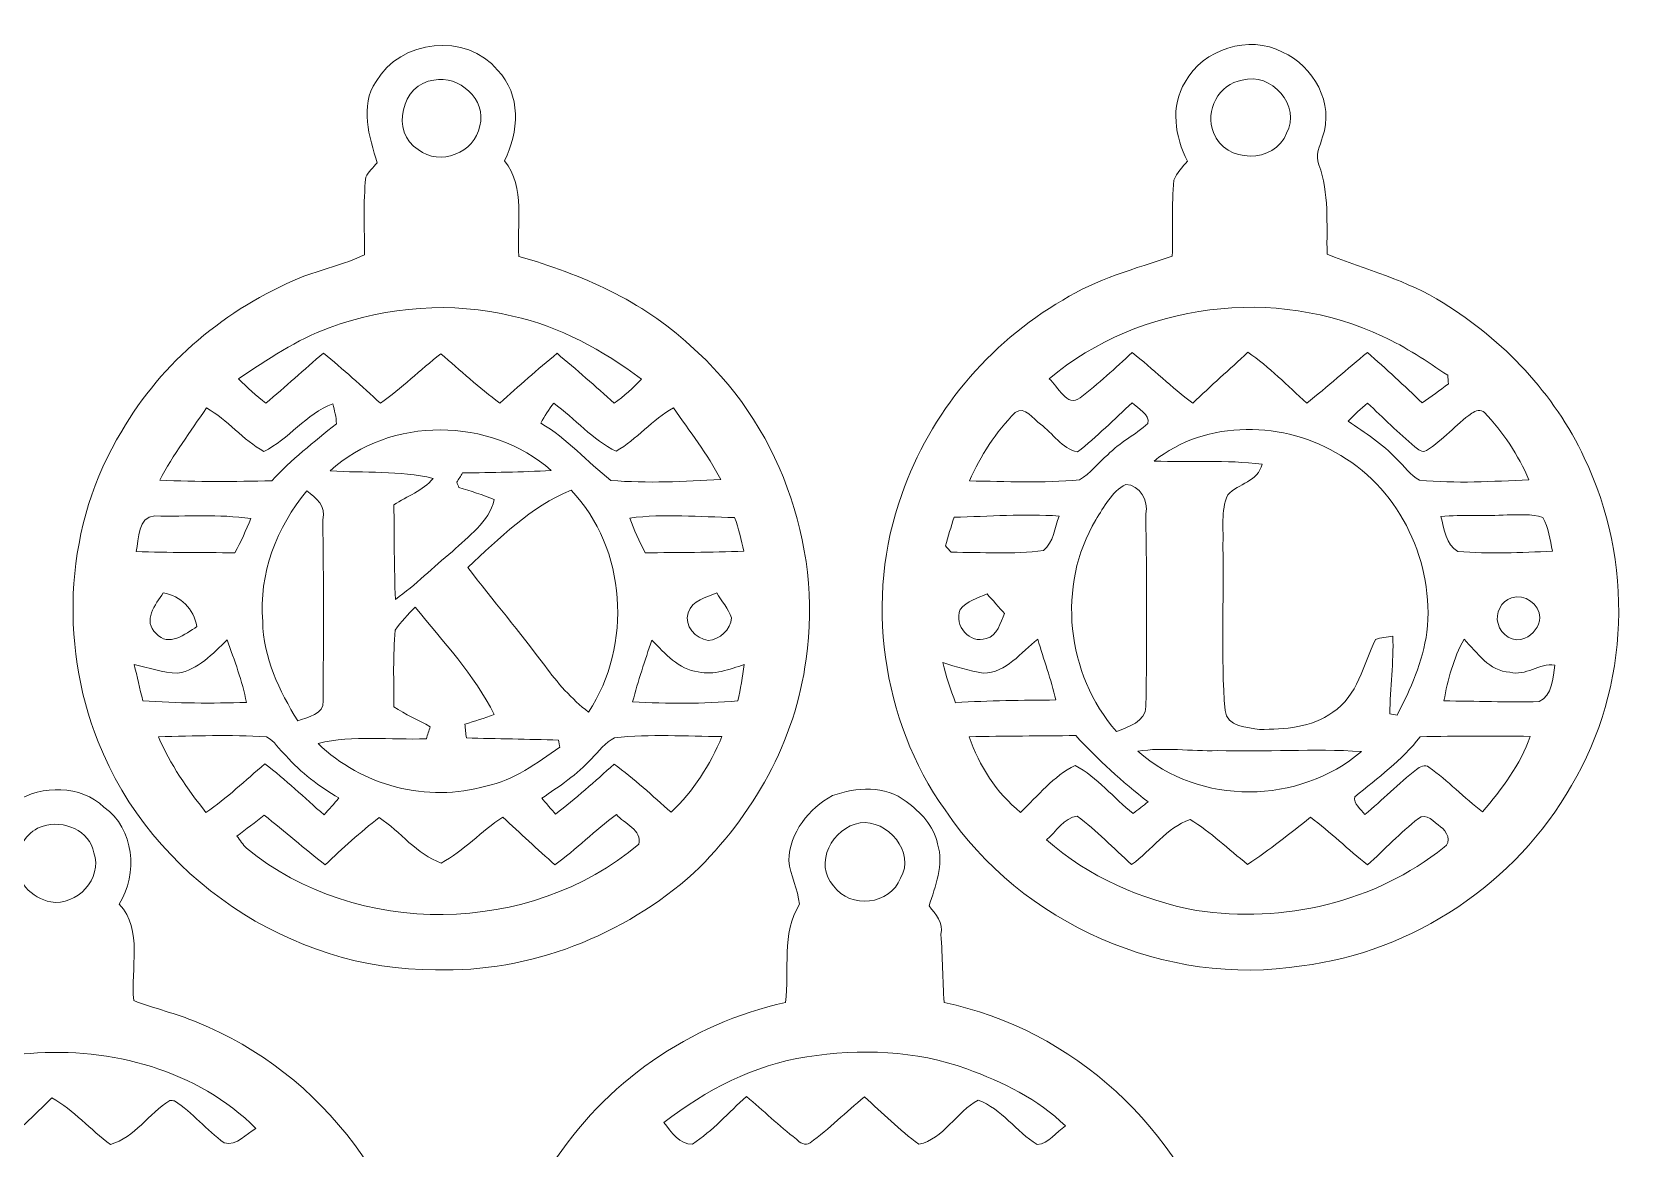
# Model space of a CAD drawing. Header units: centimetres. Extents: x -16.6 to 16.5, y -14.8 to 14.7.
# Drawn here: x -2.58 to 16.5, y 1.41 to 14.72 of the extents above; entities that cross this region are included whole.
import ezdxf

# ---------------------------------------------------------------- set-up
doc = ezdxf.new("R2010")
doc.units = ezdxf.units.CM
doc.header["$MEASUREMENT"] = 0
doc.layers.add('Layer 1', color=7, linetype='Continuous')

msp = doc.modelspace()

# ---------------------------------------------------------------- linework, layer by layer
at = {"layer": 'Layer 1', "color": 250, "lineweight": 9}
for points, knots in [([(1.51726, 14.12998), (1.80019, 14.63233), (2.59641, 14.72123), (2.96471, 14.26615), (2.96471, 14.26615), (3.24799, 13.97899), (3.22012, 13.52461), (3.04691, 13.18771), (3.04691, 13.18771), (3.30302, 12.86633), (3.18837, 12.42712), (3.21977, 12.04788), (3.21977, 12.04788), (3.96166, 11.83516), (4.68697, 11.51872), (5.25953, 10.98708), (5.25953, 10.98708), (6.30375, 10.07374), (6.84174, 8.62312), (6.63995, 7.24799), (6.63995, 7.24799), (6.51754, 6.27362), (6.00319, 5.37756), (5.30433, 4.70058), (5.30433, 4.70058), (4.46931, 3.95057), (3.35277, 3.51313), (2.22635, 3.54558), (2.22635, 3.54558), (0.50303, 3.53253), (-1.16526, 4.65789), (-1.79356, 6.26374), (-1.79356, 6.26374), (-2.26628, 7.45366), (-2.1862, 8.86618), (-1.51239, 9.96438), (-1.51239, 9.96438), (-1.03685, 10.79235), (-0.26673, 11.42452), (0.60851, 11.79247), (0.60851, 11.79247), (0.86321, 11.89125), (1.13309, 11.94875), (1.37968, 12.06799), (1.37968, 12.06799), (1.37968, 12.37561), (1.36416, 12.68465), (1.39414, 12.99086), (1.39414, 12.99086), (1.42589, 13.05718), (1.48199, 13.10692), (1.53067, 13.1609), (1.53067, 13.1609), (1.43683, 13.46817), (1.3183, 13.84105), (1.51726, 14.12998), (1.51726, 14.12998), (1.51726, 14.12998), (1.51726, 14.12998), (1.51726, 14.12998)], [0, 0, 0, 0, 0.0625, 0.0625, 0.0625, 0.0625, 0.125, 0.125, 0.125, 0.125, 0.1875, 0.1875, 0.1875, 0.1875, 0.25, 0.25, 0.25, 0.25, 0.3125, 0.3125, 0.3125, 0.3125, 0.375, 0.375, 0.375, 0.375, 0.4375, 0.4375, 0.4375, 0.4375, 0.5, 0.5, 0.5, 0.5, 0.5625, 0.5625, 0.5625, 0.5625, 0.625, 0.625, 0.625, 0.625, 0.6875, 0.6875, 0.6875, 0.6875, 0.75, 0.75, 0.75, 0.75, 0.8125, 0.8125, 0.8125, 0.8125, 0.875, 0.875, 0.875, 0.875, 1, 1, 1, 1]), ([(11.15692, 14.12504), (11.37246, 14.51874), (11.9168, 14.69407), (12.3172, 14.48311), (12.3172, 14.48311), (12.68691, 14.32118), (12.93739, 13.86469), (12.79451, 13.47134), (12.79451, 13.47134), (12.76488, 13.3648), (12.70244, 13.25156), (12.75041, 13.14043), (12.75041, 13.14043), (12.876, 12.80036), (12.84108, 12.42994), (12.84849, 12.07399), (12.84849, 12.07399), (13.31133, 11.8856), (13.80663, 11.7646), (14.23208, 11.49296), (14.23208, 11.49296), (14.94716, 11.05023), (15.55606, 10.4124), (15.91307, 9.64582), (15.91307, 9.64582), (16.50467, 8.4238), (16.45846, 6.91108), (15.76102, 5.74198), (15.76102, 5.74198), (15.09991, 4.57887), (13.87542, 3.7576), (12.54757, 3.59321), (12.54757, 3.59321), (10.93114, 3.33286), (9.20641, 4.09345), (8.29624, 5.45058), (8.29624, 5.45058), (7.53565, 6.52232), (7.33669, 7.97577), (7.78119, 9.2119), (7.78119, 9.2119), (8.11668, 10.17887), (8.81518, 11.01213), (9.69853, 11.52683), (9.69853, 11.52683), (10.10035, 11.77765), (10.56002, 11.90077), (11.00452, 12.0507), (11.00452, 12.0507), (11.00804, 12.35303), (10.99605, 12.65678), (11.02427, 12.9577), (11.02427, 12.9577), (11.05567, 13.04554), (11.12693, 13.11045), (11.18373, 13.18171), (11.18373, 13.18171), (11.03803, 13.46958), (10.97735, 13.83893), (11.15692, 14.12504), (11.15692, 14.12504), (11.15692, 14.12504), (11.15692, 14.12504), (11.15692, 14.12504)], [0, 0, 0, 0, 0.05882353, 0.05882353, 0.05882353, 0.05882353, 0.11764706, 0.11764706, 0.11764706, 0.11764706, 0.17647059, 0.17647059, 0.17647059, 0.17647059, 0.23529412, 0.23529412, 0.23529412, 0.23529412, 0.29411765, 0.29411765, 0.29411765, 0.29411765, 0.35294118, 0.35294118, 0.35294118, 0.35294118, 0.41176471, 0.41176471, 0.41176471, 0.41176471, 0.47058824, 0.47058824, 0.47058824, 0.47058824, 0.52941176, 0.52941176, 0.52941176, 0.52941176, 0.58823529, 0.58823529, 0.58823529, 0.58823529, 0.64705882, 0.64705882, 0.64705882, 0.64705882, 0.70588235, 0.70588235, 0.70588235, 0.70588235, 0.76470588, 0.76470588, 0.76470588, 0.76470588, 0.82352941, 0.82352941, 0.82352941, 0.82352941, 0.88235294, 0.88235294, 0.88235294, 0.88235294, 1, 1, 1, 1]), ([(2.20659, 14.14691), (1.81995, 14.11269), (1.68624, 13.52002), (2.01856, 13.3207), (2.01856, 13.3207), (2.27574, 13.11821), (2.69589, 13.27978), (2.75234, 13.60257), (2.75234, 13.60257), (2.84053, 13.91443), (2.50257, 14.21358), (2.20659, 14.14691), (2.20659, 14.14691), (2.20659, 14.14691), (2.20659, 14.14691), (2.20659, 14.14691)], [0, 0, 0, 0, 0.2, 0.2, 0.2, 0.2, 0.4, 0.4, 0.4, 0.4, 0.6, 0.6, 0.6, 0.6, 1, 1, 1, 1]), ([(11.83778, 14.14691), (11.56049, 14.10705), (11.38375, 13.78143), (11.49664, 13.52214), (11.49664, 13.52214), (11.62682, 13.15384), (12.23289, 13.1489), (12.36518, 13.51579), (12.36518, 13.51579), (12.54862, 13.83435), (12.17821, 14.2538), (11.83778, 14.14691), (11.83778, 14.14691), (11.83778, 14.14691), (11.83778, 14.14691), (11.83778, 14.14691)], [0, 0, 0, 0, 0.2, 0.2, 0.2, 0.2, 0.4, 0.4, 0.4, 0.4, 0.6, 0.6, 0.6, 0.6, 1, 1, 1, 1]), ([(9.53626, 10.58915), (9.64421, 10.50025), (9.74792, 10.24237), (9.90667, 10.36231), (9.90667, 10.36231), (10.12328, 10.52917), (10.32295, 10.71685), (10.52615, 10.9003), (10.52615, 10.9003), (10.77415, 10.70838), (10.9957, 10.48472), (11.24793, 10.29775), (11.24793, 10.29775), (11.46277, 10.50413), (11.68608, 10.70133), (11.9041, 10.90453), (11.9041, 10.90453), (12.16269, 10.73343), (12.37365, 10.50272), (12.60613, 10.29952), (12.60613, 10.29952), (12.85448, 10.49143), (13.08344, 10.70697), (13.33003, 10.90171), (13.33003, 10.90171), (13.55157, 10.70662), (13.77029, 10.50765), (13.98126, 10.30093), (13.98126, 10.30093), (14.08744, 10.3743), (14.1901, 10.45192), (14.29417, 10.52882), (14.29417, 10.52882), (14.29205, 10.55387), (14.28852, 10.60467), (14.28676, 10.63007), (14.28676, 10.63007), (14.03594, 10.79658), (13.78723, 10.96944), (13.51136, 11.09221), (13.51136, 11.09221), (12.23712, 11.70181), (10.61822, 11.49825), (9.53626, 10.58915), (9.53626, 10.58915), (9.53626, 10.58915), (9.53626, 10.58915), (9.53626, 10.58915)], [0, 0, 0, 0, 0.07692308, 0.07692308, 0.07692308, 0.07692308, 0.15384615, 0.15384615, 0.15384615, 0.15384615, 0.23076923, 0.23076923, 0.23076923, 0.23076923, 0.30769231, 0.30769231, 0.30769231, 0.30769231, 0.38461538, 0.38461538, 0.38461538, 0.38461538, 0.46153846, 0.46153846, 0.46153846, 0.46153846, 0.53846154, 0.53846154, 0.53846154, 0.53846154, 0.61538462, 0.61538462, 0.61538462, 0.61538462, 0.69230769, 0.69230769, 0.69230769, 0.69230769, 0.76923077, 0.76923077, 0.76923077, 0.76923077, 0.84615385, 0.84615385, 0.84615385, 0.84615385, 1, 1, 1, 1]), ([(0.95987, 11.19769), (0.569, 11.05481), (0.22186, 10.81845), (-0.12104, 10.58809), (-0.12104, 10.58809), (-0.02049, 10.48296), (0.08992, 10.38736), (0.20528, 10.2981), (0.20528, 10.2981), (0.43635, 10.49425), (0.66107, 10.6978), (0.89038, 10.89606), (0.89038, 10.89606), (1.12251, 10.7038), (1.34758, 10.50201), (1.56877, 10.29669), (1.56877, 10.29669), (1.8203, 10.47802), (2.04467, 10.69392), (2.28738, 10.88689), (2.28738, 10.88689), (2.52162, 10.69039), (2.74458, 10.47943), (2.99223, 10.29916), (2.99223, 10.29916), (3.21554, 10.50095), (3.44096, 10.70062), (3.67309, 10.89253), (3.67309, 10.89253), (3.90522, 10.69957), (4.13099, 10.49883), (4.35571, 10.29705), (4.35571, 10.29705), (4.47178, 10.38312), (4.58008, 10.47908), (4.67886, 10.58491), (4.67886, 10.58491), (4.21919, 10.9257), (3.70801, 11.21674), (3.14286, 11.33421), (3.14286, 11.33421), (2.42426, 11.51413), (1.65273, 11.45028), (0.95987, 11.19769), (0.95987, 11.19769), (0.95987, 11.19769), (0.95987, 11.19769), (0.95987, 11.19769)], [0, 0, 0, 0, 0.07692308, 0.07692308, 0.07692308, 0.07692308, 0.15384615, 0.15384615, 0.15384615, 0.15384615, 0.23076923, 0.23076923, 0.23076923, 0.23076923, 0.30769231, 0.30769231, 0.30769231, 0.30769231, 0.38461538, 0.38461538, 0.38461538, 0.38461538, 0.46153846, 0.46153846, 0.46153846, 0.46153846, 0.53846154, 0.53846154, 0.53846154, 0.53846154, 0.61538462, 0.61538462, 0.61538462, 0.61538462, 0.69230769, 0.69230769, 0.69230769, 0.69230769, 0.76923077, 0.76923077, 0.76923077, 0.76923077, 0.84615385, 0.84615385, 0.84615385, 0.84615385, 1, 1, 1, 1]), ([(0.18059, 9.72308), (-0.066, 9.85819), (-0.25262, 10.10231), (-0.50451, 10.24166), (-0.50451, 10.24166), (-0.69359, 9.95697), (-0.90138, 9.68392), (-1.05978, 9.38018), (-1.05978, 9.38018), (-0.61563, 9.35936), (-0.17078, 9.36395), (0.27407, 9.37242), (0.27407, 9.37242), (0.50761, 9.62465), (0.77714, 9.83773), (1.04419, 10.05187), (1.04419, 10.05187), (1.04631, 10.133), (1.01914, 10.21132), (1.00221, 10.28964), (1.00221, 10.28964), (0.68189, 10.1711), (0.47728, 9.86772), (0.18059, 9.72308), (0.18059, 9.72308), (0.18059, 9.72308), (0.18059, 9.72308), (0.18059, 9.72308)], [0, 0, 0, 0, 0.125, 0.125, 0.125, 0.125, 0.25, 0.25, 0.25, 0.25, 0.375, 0.375, 0.375, 0.375, 0.5, 0.5, 0.5, 0.5, 0.625, 0.625, 0.625, 0.625, 0.75, 0.75, 0.75, 0.75, 1, 1, 1, 1]), ([(0.97152, 9.4913), (1.37898, 9.46555), (1.79596, 9.498), (2.19671, 9.4024), (2.19671, 9.4024), (2.07501, 9.25212), (1.88627, 9.19179), (1.73069, 9.08667), (1.73069, 9.08667), (1.7314, 8.71096), (1.73316, 8.3356), (1.74763, 7.96025), (1.74763, 7.96025), (1.98893, 8.13134), (2.19636, 8.34513), (2.42602, 8.53139), (2.42602, 8.53139), (2.61723, 8.71413), (2.86099, 8.87676), (2.9252, 9.14946), (2.9252, 9.14946), (2.78691, 9.20449), (2.64545, 9.25106), (2.50363, 9.2941), (2.50363, 9.2941), (2.49763, 9.30997), (2.48564, 9.34137), (2.47999, 9.35689), (2.47999, 9.35689), (2.50222, 9.39393), (2.5248, 9.43098), (2.54773, 9.46802), (2.54773, 9.46802), (2.89945, 9.47084), (3.25117, 9.47578), (3.60289, 9.49695), (3.60289, 9.49695), (2.88463, 10.13371), (1.68131, 10.14817), (0.97152, 9.4913), (0.97152, 9.4913), (0.97152, 9.4913), (0.97152, 9.4913), (0.97152, 9.4913)], [0, 0, 0, 0, 0.08333333, 0.08333333, 0.08333333, 0.08333333, 0.16666667, 0.16666667, 0.16666667, 0.16666667, 0.25, 0.25, 0.25, 0.25, 0.33333333, 0.33333333, 0.33333333, 0.33333333, 0.41666667, 0.41666667, 0.41666667, 0.41666667, 0.5, 0.5, 0.5, 0.5, 0.58333333, 0.58333333, 0.58333333, 0.58333333, 0.66666667, 0.66666667, 0.66666667, 0.66666667, 0.75, 0.75, 0.75, 0.75, 0.83333333, 0.83333333, 0.83333333, 0.83333333, 1, 1, 1, 1]), ([(3.63393, 10.29916), (3.57784, 10.22226), (3.52563, 10.14288), (3.47871, 10.06033), (3.47871, 10.06033), (3.79656, 9.88112), (4.0301, 9.59713), (4.31514, 9.377), (4.31514, 9.377), (4.75012, 9.34172), (5.18827, 9.36465), (5.6236, 9.38935), (5.6236, 9.38935), (5.46626, 9.69344), (5.25247, 9.96191), (5.06056, 10.24413), (5.06056, 10.24413), (4.81009, 10.10231), (4.62277, 9.86807), (4.37829, 9.72484), (4.37829, 9.72484), (4.09995, 9.8596), (3.88617, 10.11431), (3.63393, 10.29916), (3.63393, 10.29916), (3.63393, 10.29916), (3.63393, 10.29916), (3.63393, 10.29916)], [0, 0, 0, 0, 0.125, 0.125, 0.125, 0.125, 0.25, 0.25, 0.25, 0.25, 0.375, 0.375, 0.375, 0.375, 0.5, 0.5, 0.5, 0.5, 0.625, 0.625, 0.625, 0.625, 0.75, 0.75, 0.75, 0.75, 1, 1, 1, 1]), ([(9.87457, 9.71778), (9.68866, 9.75624), (9.57929, 9.94215), (9.43395, 10.04693), (9.43395, 10.04693), (9.34646, 10.10584), (9.25156, 10.27306), (9.13197, 10.18663), (9.13197, 10.18663), (8.9009, 9.95485), (8.71957, 9.67051), (8.58587, 9.37206), (8.58587, 9.37206), (9.02332, 9.36536), (9.46323, 9.34172), (9.89997, 9.38617), (9.89997, 9.38617), (10.03156, 9.4592), (10.11975, 9.58832), (10.23476, 9.68286), (10.23476, 9.68286), (10.37622, 9.82997), (10.56284, 9.92028), (10.71383, 10.05575), (10.71383, 10.05575), (10.73993, 10.16863), (10.59247, 10.23072), (10.52756, 10.3041), (10.52756, 10.3041), (10.31237, 10.10584), (10.10529, 9.89735), (9.87457, 9.71778), (9.87457, 9.71778), (9.87457, 9.71778), (9.87457, 9.71778), (9.87457, 9.71778)], [0, 0, 0, 0, 0.1, 0.1, 0.1, 0.1, 0.2, 0.2, 0.2, 0.2, 0.3, 0.3, 0.3, 0.3, 0.4, 0.4, 0.4, 0.4, 0.5, 0.5, 0.5, 0.5, 0.6, 0.6, 0.6, 0.6, 0.7, 0.7, 0.7, 0.7, 0.8, 0.8, 0.8, 0.8, 1, 1, 1, 1]), ([(13.10143, 10.08397), (13.29934, 9.9418), (13.51277, 9.81727), (13.67646, 9.63312), (13.67646, 9.63312), (13.76712, 9.55022), (13.83767, 9.43768), (13.95092, 9.38194), (13.95092, 9.38194), (14.38307, 9.33784), (14.81981, 9.36642), (15.25337, 9.38547), (15.25337, 9.38547), (15.12496, 9.68039), (14.94646, 9.9552), (14.72315, 10.18663), (14.72315, 10.18663), (14.68258, 10.22896), (14.61273, 10.20815), (14.57145, 10.17816), (14.57145, 10.17816), (14.38095, 10.0441), (14.23208, 9.85607), (14.0317, 9.73542), (14.0317, 9.73542), (13.97949, 9.69838), (13.93469, 9.75059), (13.89482, 9.77846), (13.89482, 9.77846), (13.69797, 9.94321), (13.51594, 10.12418), (13.33003, 10.29987), (13.33003, 10.29987), (13.24995, 10.23178), (13.17339, 10.16017), (13.10143, 10.08397), (13.10143, 10.08397), (13.10143, 10.08397), (13.10143, 10.08397), (13.10143, 10.08397)], [0, 0, 0, 0, 0.09090909, 0.09090909, 0.09090909, 0.09090909, 0.18181818, 0.18181818, 0.18181818, 0.18181818, 0.27272727, 0.27272727, 0.27272727, 0.27272727, 0.36363636, 0.36363636, 0.36363636, 0.36363636, 0.45454545, 0.45454545, 0.45454545, 0.45454545, 0.54545455, 0.54545455, 0.54545455, 0.54545455, 0.63636364, 0.63636364, 0.63636364, 0.63636364, 0.72727273, 0.72727273, 0.72727273, 0.72727273, 0.81818182, 0.81818182, 0.81818182, 0.81818182, 1, 1, 1, 1]), ([(10.7865, 9.60772), (11.21512, 9.59608), (11.64622, 9.62183), (12.07379, 9.57279), (12.07379, 9.57279), (12.02757, 9.36148), (11.79333, 9.34243), (11.66492, 9.20732), (11.66492, 9.20732), (11.57672, 9.0147), (11.6187, 8.79351), (11.60636, 8.58925), (11.60636, 8.58925), (11.62117, 7.93837), (11.5799, 7.28503), (11.63281, 6.63521), (11.63281, 6.63521), (11.65469, 6.4426), (11.90198, 6.43272), (12.04451, 6.4112), (12.04451, 6.4112), (12.3419, 6.40979), (12.66681, 6.43131), (12.91516, 6.6151), (12.91516, 6.6151), (13.21361, 6.80631), (13.28064, 7.18378), (13.42422, 7.48082), (13.42422, 7.48082), (13.48984, 7.50728), (13.5618, 7.51045), (13.63165, 7.52033), (13.63165, 7.52033), (13.644, 7.2113), (13.59814, 6.90403), (13.59708, 6.595), (13.59708, 6.595), (13.61825, 6.59182), (13.66058, 6.58477), (13.68175, 6.58124), (13.68175, 6.58124), (13.85073, 6.88992), (13.98302, 7.22012), (14.03876, 7.56937), (14.03876, 7.56937), (14.12766, 8.38675), (13.72902, 9.25388), (13.01288, 9.67333), (13.01288, 9.67333), (12.35319, 10.08855), (11.40562, 10.11078), (10.7865, 9.60772), (10.7865, 9.60772), (10.7865, 9.60772), (10.7865, 9.60772), (10.7865, 9.60772)], [0, 0, 0, 0, 0.06666667, 0.06666667, 0.06666667, 0.06666667, 0.13333333, 0.13333333, 0.13333333, 0.13333333, 0.2, 0.2, 0.2, 0.2, 0.26666667, 0.26666667, 0.26666667, 0.26666667, 0.33333333, 0.33333333, 0.33333333, 0.33333333, 0.4, 0.4, 0.4, 0.4, 0.46666667, 0.46666667, 0.46666667, 0.46666667, 0.53333333, 0.53333333, 0.53333333, 0.53333333, 0.6, 0.6, 0.6, 0.6, 0.66666667, 0.66666667, 0.66666667, 0.66666667, 0.73333333, 0.73333333, 0.73333333, 0.73333333, 0.8, 0.8, 0.8, 0.8, 0.86666667, 0.86666667, 0.86666667, 0.86666667, 1, 1, 1, 1]), ([(0.69353, 9.25494), (0.33511, 8.82279), (0.11779, 8.26258), (0.16648, 7.69602), (0.16648, 7.69602), (0.17353, 7.26422), (0.36368, 6.87193), (0.58381, 6.51139), (0.58381, 6.51139), (0.69212, 6.55619), (0.90519, 6.58618), (0.8865, 6.75269), (0.8865, 6.75269), (0.89144, 7.47094), (0.89426, 8.18955), (0.88191, 8.90745), (0.88191, 8.90745), (0.93201, 9.0715), (0.79901, 9.16992), (0.69353, 9.25494), (0.69353, 9.25494), (0.69353, 9.25494), (0.69353, 9.25494), (0.69353, 9.25494)], [0, 0, 0, 0, 0.14285714, 0.14285714, 0.14285714, 0.14285714, 0.28571429, 0.28571429, 0.28571429, 0.28571429, 0.42857143, 0.42857143, 0.42857143, 0.42857143, 0.57142857, 0.57142857, 0.57142857, 0.57142857, 0.71428571, 0.71428571, 0.71428571, 0.71428571, 1, 1, 1, 1]), ([(3.84101, 9.26164), (3.35806, 9.0662), (2.98905, 8.68485), (2.60946, 8.34125), (2.60946, 8.34125), (2.91179, 7.94896), (3.22859, 7.56831), (3.52633, 7.17214), (3.52633, 7.17214), (3.67767, 6.96682), (3.84524, 6.7728), (4.0488, 6.61687), (4.0488, 6.61687), (4.57232, 7.41238), (4.5067, 8.56773), (3.84101, 9.26164), (3.84101, 9.26164), (3.84101, 9.26164), (3.84101, 9.26164), (3.84101, 9.26164)], [0, 0, 0, 0, 0.16666667, 0.16666667, 0.16666667, 0.16666667, 0.33333333, 0.33333333, 0.33333333, 0.33333333, 0.5, 0.5, 0.5, 0.5, 0.66666667, 0.66666667, 0.66666667, 0.66666667, 1, 1, 1, 1]), ([(10.09223, 8.90816), (9.62692, 8.12817), (9.73734, 7.06313), (10.34059, 6.3865), (10.34059, 6.3865), (10.47359, 6.44013), (10.6909, 6.49939), (10.68878, 6.68354), (10.68878, 6.68354), (10.70219, 7.44801), (10.70113, 8.21354), (10.68807, 8.97766), (10.68807, 8.97766), (10.72406, 9.13852), (10.61893, 9.32056), (10.4496, 9.33079), (10.4496, 9.33079), (10.28097, 9.2433), (10.19207, 9.06056), (10.09223, 8.90816), (10.09223, 8.90816), (10.09223, 8.90816), (10.09223, 8.90816), (10.09223, 8.90816)], [0, 0, 0, 0, 0.14285714, 0.14285714, 0.14285714, 0.14285714, 0.28571429, 0.28571429, 0.28571429, 0.28571429, 0.42857143, 0.42857143, 0.42857143, 0.42857143, 0.57142857, 0.57142857, 0.57142857, 0.57142857, 0.71428571, 0.71428571, 0.71428571, 0.71428571, 1, 1, 1, 1]), ([(-1.11904, 8.95473), (-1.32965, 8.94414), (-1.30143, 8.68309), (-1.34271, 8.52998), (-1.34271, 8.52998), (-0.95077, 8.51658), (-0.55848, 8.51763), (-0.16619, 8.51622), (-0.16619, 8.51622), (-0.09317, 8.64746), (-0.02931, 8.78398), (0.02396, 8.92439), (0.02396, 8.92439), (-0.35387, 8.9766), (-0.7391, 8.94485), (-1.11904, 8.95473), (-1.11904, 8.95473), (-1.11904, 8.95473), (-1.11904, 8.95473), (-1.11904, 8.95473)], [0, 0, 0, 0, 0.16666667, 0.16666667, 0.16666667, 0.16666667, 0.33333333, 0.33333333, 0.33333333, 0.33333333, 0.5, 0.5, 0.5, 0.5, 0.66666667, 0.66666667, 0.66666667, 0.66666667, 1, 1, 1, 1]), ([(4.53916, 8.92968), (4.59207, 8.78822), (4.6524, 8.64922), (4.72507, 8.51622), (4.72507, 8.51622), (5.1163, 8.51728), (5.50824, 8.51869), (5.89982, 8.53422), (5.89982, 8.53422), (5.86243, 8.66827), (5.84161, 8.80797), (5.78693, 8.93603), (5.78693, 8.93603), (5.37207, 8.94273), (4.95191, 8.98224), (4.53916, 8.92968), (4.53916, 8.92968), (4.53916, 8.92968), (4.53916, 8.92968), (4.53916, 8.92968)], [0, 0, 0, 0, 0.16666667, 0.16666667, 0.16666667, 0.16666667, 0.33333333, 0.33333333, 0.33333333, 0.33333333, 0.5, 0.5, 0.5, 0.5, 0.66666667, 0.66666667, 0.66666667, 0.66666667, 1, 1, 1, 1]), ([(8.40349, 8.9385), (8.3675, 8.8249), (8.33364, 8.71096), (8.30118, 8.5963), (8.30118, 8.5963), (8.32446, 8.57126), (8.34775, 8.54621), (8.37138, 8.52116), (8.37138, 8.52116), (8.73651, 8.52363), (9.10869, 8.49082), (9.47029, 8.54409), (9.47029, 8.54409), (9.59094, 8.63934), (9.60222, 8.81714), (9.65444, 8.95367), (9.65444, 8.95367), (9.23781, 8.97942), (8.82012, 8.95014), (8.40349, 8.9385), (8.40349, 8.9385), (8.40349, 8.9385), (8.40349, 8.9385), (8.40349, 8.9385)], [0, 0, 0, 0, 0.14285714, 0.14285714, 0.14285714, 0.14285714, 0.28571429, 0.28571429, 0.28571429, 0.28571429, 0.42857143, 0.42857143, 0.42857143, 0.42857143, 0.57142857, 0.57142857, 0.57142857, 0.57142857, 0.71428571, 0.71428571, 0.71428571, 0.71428571, 1, 1, 1, 1]), ([(14.20209, 8.94838), (14.24831, 8.8055), (14.25819, 8.6083), (14.40741, 8.53139), (14.40741, 8.53139), (14.78136, 8.49682), (15.15847, 8.52046), (15.53383, 8.5328), (15.53383, 8.5328), (15.50455, 8.67003), (15.48762, 8.81291), (15.41918, 8.93744), (15.41918, 8.93744), (15.2823, 8.98189), (15.13554, 8.96496), (14.99408, 8.96602), (14.99408, 8.96602), (14.7302, 8.95226), (14.46562, 8.9699), (14.20209, 8.94838), (14.20209, 8.94838), (14.20209, 8.94838), (14.20209, 8.94838), (14.20209, 8.94838)], [0, 0, 0, 0, 0.14285714, 0.14285714, 0.14285714, 0.14285714, 0.28571429, 0.28571429, 0.28571429, 0.28571429, 0.42857143, 0.42857143, 0.42857143, 0.42857143, 0.57142857, 0.57142857, 0.57142857, 0.57142857, 0.71428571, 0.71428571, 0.71428571, 0.71428571, 1, 1, 1, 1]), ([(-1.01921, 8.03856), (-1.10917, 7.90098), (-1.27039, 7.7006), (-1.10105, 7.55455), (-1.10105, 7.55455), (-0.955, 7.38522), (-0.75498, 7.54679), (-0.61704, 7.6364), (-0.61704, 7.6364), (-0.65444, 7.84595), (-0.80966, 8.00117), (-1.01921, 8.03856), (-1.01921, 8.03856), (-1.01921, 8.03856), (-1.01921, 8.03856), (-1.01921, 8.03856)], [0, 0, 0, 0, 0.2, 0.2, 0.2, 0.2, 0.4, 0.4, 0.4, 0.4, 0.6, 0.6, 0.6, 0.6, 1, 1, 1, 1]), ([(5.23766, 7.80044), (5.18227, 7.64098), (5.32444, 7.4914), (5.47226, 7.4713), (5.47226, 7.4713), (5.61196, 7.47906), (5.74495, 7.59865), (5.75201, 7.74082), (5.75201, 7.74082), (5.71602, 7.85124), (5.63136, 7.93837), (5.57632, 8.03786), (5.57632, 8.03786), (5.46097, 7.98035), (5.27505, 7.95143), (5.23766, 7.80044), (5.23766, 7.80044), (5.23766, 7.80044), (5.23766, 7.80044), (5.23766, 7.80044)], [0, 0, 0, 0, 0.16666667, 0.16666667, 0.16666667, 0.16666667, 0.33333333, 0.33333333, 0.33333333, 0.33333333, 0.5, 0.5, 0.5, 0.5, 0.66666667, 0.66666667, 0.66666667, 0.66666667, 1, 1, 1, 1]), ([(8.47686, 7.83854), (8.39678, 7.64663), (8.59504, 7.42332), (8.78554, 7.49387), (8.78554, 7.49387), (8.92348, 7.52457), (8.95523, 7.68649), (9.00603, 7.79268), (9.00603, 7.79268), (8.95382, 7.85053), (8.84975, 7.9666), (8.79754, 8.02445), (8.79754, 8.02445), (8.6843, 7.97859), (8.55483, 7.93978), (8.47686, 7.83854), (8.47686, 7.83854), (8.47686, 7.83854), (8.47686, 7.83854), (8.47686, 7.83854)], [0, 0, 0, 0, 0.16666667, 0.16666667, 0.16666667, 0.16666667, 0.33333333, 0.33333333, 0.33333333, 0.33333333, 0.5, 0.5, 0.5, 0.5, 0.66666667, 0.66666667, 0.66666667, 0.66666667, 1, 1, 1, 1]), ([(15.04488, 7.97894), (14.92247, 7.9412), (14.84697, 7.79338), (14.88578, 7.67167), (14.88578, 7.67167), (14.91224, 7.53585), (15.07522, 7.43567), (15.20504, 7.49705), (15.20504, 7.49705), (15.301, 7.53938), (15.37826, 7.63604), (15.38461, 7.74258), (15.38461, 7.74258), (15.38037, 7.90451), (15.20257, 8.02904), (15.04488, 7.97894), (15.04488, 7.97894), (15.04488, 7.97894), (15.04488, 7.97894), (15.04488, 7.97894)], [0, 0, 0, 0, 0.16666667, 0.16666667, 0.16666667, 0.16666667, 0.33333333, 0.33333333, 0.33333333, 0.33333333, 0.5, 0.5, 0.5, 0.5, 0.66666667, 0.66666667, 0.66666667, 0.66666667, 1, 1, 1, 1]), ([(1.98469, 7.86711), (1.89968, 7.78103), (1.8136, 7.6946), (1.74551, 7.59442), (1.74551, 7.59442), (1.71694, 7.29032), (1.73034, 6.98376), (1.72822, 6.6786), (1.72822, 6.6786), (1.86722, 6.58935), (2.0175, 6.52021), (2.1632, 6.4426), (2.1632, 6.4426), (2.14732, 6.39497), (2.13145, 6.34735), (2.11628, 6.29937), (2.11628, 6.29937), (1.68801, 6.28138), (1.24739, 6.3484), (0.82794, 6.24292), (0.82794, 6.24292), (1.34158, 5.73704), (2.1318, 5.53172), (2.82607, 5.73492), (2.82607, 5.73492), (3.15944, 5.80054), (3.43285, 6.01185), (3.70766, 6.19706), (3.70766, 6.19706), (3.70378, 6.21858), (3.69637, 6.26127), (3.69249, 6.28279), (3.69249, 6.28279), (3.32596, 6.29443), (2.95942, 6.29831), (2.59288, 6.30889), (2.59288, 6.30889), (2.58689, 6.36322), (2.58089, 6.41755), (2.5756, 6.47152), (2.5756, 6.47152), (2.69272, 6.50892), (2.80984, 6.54631), (2.92591, 6.58688), (2.92591, 6.58688), (2.68637, 7.06172), (2.31631, 7.45648), (1.98469, 7.86711), (1.98469, 7.86711), (1.98469, 7.86711), (1.98469, 7.86711), (1.98469, 7.86711)], [0, 0, 0, 0, 0.07142857, 0.07142857, 0.07142857, 0.07142857, 0.14285714, 0.14285714, 0.14285714, 0.14285714, 0.21428571, 0.21428571, 0.21428571, 0.21428571, 0.28571429, 0.28571429, 0.28571429, 0.28571429, 0.35714286, 0.35714286, 0.35714286, 0.35714286, 0.42857143, 0.42857143, 0.42857143, 0.42857143, 0.5, 0.5, 0.5, 0.5, 0.57142857, 0.57142857, 0.57142857, 0.57142857, 0.64285714, 0.64285714, 0.64285714, 0.64285714, 0.71428571, 0.71428571, 0.71428571, 0.71428571, 0.78571429, 0.78571429, 0.78571429, 0.78571429, 0.85714286, 0.85714286, 0.85714286, 0.85714286, 1, 1, 1, 1]), ([(-0.84741, 7.08077), (-1.02415, 7.08077), (-1.19278, 7.14956), (-1.36493, 7.18378), (-1.36493, 7.18378), (-1.33001, 7.0402), (-1.29649, 6.89627), (-1.26157, 6.75233), (-1.26157, 6.75233), (-0.85129, 6.72094), (-0.43889, 6.71917), (-0.0272, 6.73223), (-0.0272, 6.73223), (-0.07729, 6.98799), (-0.16937, 7.23282), (-0.25756, 7.47694), (-0.25756, 7.47694), (-0.42831, 7.31502), (-0.60293, 7.1157), (-0.84741, 7.08077), (-0.84741, 7.08077), (-0.84741, 7.08077), (-0.84741, 7.08077), (-0.84741, 7.08077)], [0, 0, 0, 0, 0.14285714, 0.14285714, 0.14285714, 0.14285714, 0.28571429, 0.28571429, 0.28571429, 0.28571429, 0.42857143, 0.42857143, 0.42857143, 0.42857143, 0.57142857, 0.57142857, 0.57142857, 0.57142857, 0.71428571, 0.71428571, 0.71428571, 0.71428571, 1, 1, 1, 1]), ([(4.80445, 7.47306), (4.71872, 7.23176), (4.64005, 6.98764), (4.57408, 6.74034), (4.57408, 6.74034), (4.99107, 6.71212), (5.41017, 6.71706), (5.82715, 6.74951), (5.82715, 6.74951), (5.85996, 6.89274), (5.88536, 7.03738), (5.90441, 7.18308), (5.90441, 7.18308), (5.72661, 7.12875), (5.54599, 7.05114), (5.35513, 7.09665), (5.35513, 7.09665), (5.11948, 7.12346), (4.96108, 7.31748), (4.80445, 7.47306), (4.80445, 7.47306), (4.80445, 7.47306), (4.80445, 7.47306), (4.80445, 7.47306)], [0, 0, 0, 0, 0.14285714, 0.14285714, 0.14285714, 0.14285714, 0.28571429, 0.28571429, 0.28571429, 0.28571429, 0.42857143, 0.42857143, 0.42857143, 0.42857143, 0.57142857, 0.57142857, 0.57142857, 0.57142857, 0.71428571, 0.71428571, 0.71428571, 0.71428571, 1, 1, 1, 1]), ([(8.75097, 7.08183), (8.58658, 7.10758), (8.42889, 7.15768), (8.27084, 7.20636), (8.27084, 7.20636), (8.30647, 7.04267), (8.36327, 6.88498), (8.42289, 6.7287), (8.42289, 6.7287), (8.82012, 6.75657), (9.21876, 6.75586), (9.61704, 6.76186), (9.61704, 6.76186), (9.55742, 7.00633), (9.47311, 7.24411), (9.40185, 7.48541), (9.40185, 7.48541), (9.19829, 7.33124), (9.03072, 7.08254), (8.75097, 7.08183), (8.75097, 7.08183), (8.75097, 7.08183), (8.75097, 7.08183), (8.75097, 7.08183)], [0, 0, 0, 0, 0.14285714, 0.14285714, 0.14285714, 0.14285714, 0.28571429, 0.28571429, 0.28571429, 0.28571429, 0.42857143, 0.42857143, 0.42857143, 0.42857143, 0.57142857, 0.57142857, 0.57142857, 0.57142857, 0.71428571, 0.71428571, 0.71428571, 0.71428571, 1, 1, 1, 1]), ([(14.24055, 6.75022), (14.61837, 6.7481), (14.9969, 6.73258), (15.37473, 6.74175), (15.37473, 6.74175), (15.53171, 6.80843), (15.5423, 7.0275), (15.56241, 7.17673), (15.56241, 7.17673), (15.37826, 7.20283), (15.2128, 7.0402), (15.02689, 7.09277), (15.02689, 7.09277), (14.77536, 7.10158), (14.63989, 7.32772), (14.47973, 7.48435), (14.47973, 7.48435), (14.35414, 7.25822), (14.28641, 7.00351), (14.24055, 6.75022), (14.24055, 6.75022), (14.24055, 6.75022), (14.24055, 6.75022), (14.24055, 6.75022)], [0, 0, 0, 0, 0.14285714, 0.14285714, 0.14285714, 0.14285714, 0.28571429, 0.28571429, 0.28571429, 0.28571429, 0.42857143, 0.42857143, 0.42857143, 0.42857143, 0.57142857, 0.57142857, 0.57142857, 0.57142857, 0.71428571, 0.71428571, 0.71428571, 0.71428571, 1, 1, 1, 1]), ([(-1.07601, 6.32336), (-0.93701, 5.99386), (-0.73064, 5.70141), (-0.51015, 5.42166), (-0.51015, 5.42166), (-0.25862, 5.59134), (-0.0406, 5.80513), (0.19258, 5.99845), (0.19258, 5.99845), (0.44306, 5.81571), (0.66107, 5.59381), (0.89743, 5.39414), (0.89743, 5.39414), (0.95882, 5.45799), (1.01738, 5.52467), (1.07382, 5.59311), (1.07382, 5.59311), (0.84099, 5.73069), (0.6205, 5.89367), (0.44306, 6.09934), (0.44306, 6.09934), (0.36051, 6.16637), (0.30971, 6.2782), (0.21022, 6.32089), (0.21022, 6.32089), (-0.2177, 6.35299), (-0.64773, 6.33006), (-1.07601, 6.32336), (-1.07601, 6.32336), (-1.07601, 6.32336), (-1.07601, 6.32336), (-1.07601, 6.32336)], [0, 0, 0, 0, 0.11111111, 0.11111111, 0.11111111, 0.11111111, 0.22222222, 0.22222222, 0.22222222, 0.22222222, 0.33333333, 0.33333333, 0.33333333, 0.33333333, 0.44444444, 0.44444444, 0.44444444, 0.44444444, 0.55555556, 0.55555556, 0.55555556, 0.55555556, 0.66666667, 0.66666667, 0.66666667, 0.66666667, 0.77777778, 0.77777778, 0.77777778, 0.77777778, 1, 1, 1, 1]), ([(4.35959, 6.31136), (4.246, 6.25562), (4.17262, 6.14662), (4.08337, 6.0616), (4.08337, 6.0616), (3.91262, 5.87321), (3.70096, 5.73034), (3.4907, 5.59029), (3.4907, 5.59029), (3.53198, 5.54266), (3.61382, 5.44741), (3.65474, 5.39978), (3.65474, 5.39978), (3.8971, 5.58711), (4.1257, 5.79172), (4.35324, 5.99633), (4.35324, 5.99633), (4.5956, 5.82559), (4.80903, 5.61851), (5.03234, 5.42448), (5.03234, 5.42448), (5.29834, 5.67425), (5.49977, 5.98787), (5.63806, 6.32442), (5.63806, 6.32442), (5.21191, 6.33112), (4.78434, 6.35475), (4.35959, 6.31136), (4.35959, 6.31136), (4.35959, 6.31136), (4.35959, 6.31136), (4.35959, 6.31136)], [0, 0, 0, 0, 0.11111111, 0.11111111, 0.11111111, 0.11111111, 0.22222222, 0.22222222, 0.22222222, 0.22222222, 0.33333333, 0.33333333, 0.33333333, 0.33333333, 0.44444444, 0.44444444, 0.44444444, 0.44444444, 0.55555556, 0.55555556, 0.55555556, 0.55555556, 0.66666667, 0.66666667, 0.66666667, 0.66666667, 0.77777778, 0.77777778, 0.77777778, 0.77777778, 1, 1, 1, 1]), ([(8.58234, 6.323), (8.70405, 5.97693), (8.90866, 5.65414), (9.19512, 5.42166), (9.19512, 5.42166), (9.40291, 5.6171), (9.58776, 5.85452), (9.84741, 5.98116), (9.84741, 5.98116), (10.11234, 5.84146), (10.30178, 5.59029), (10.53885, 5.40931), (10.53885, 5.40931), (10.59812, 5.45517), (10.65738, 5.50139), (10.717, 5.5476), (10.717, 5.5476), (10.40585, 5.78502), (10.11975, 6.05066), (9.85411, 6.33712), (9.85411, 6.33712), (9.43007, 6.33182), (9.00603, 6.33218), (8.58234, 6.323), (8.58234, 6.323), (8.58234, 6.323), (8.58234, 6.323), (8.58234, 6.323)], [0, 0, 0, 0, 0.125, 0.125, 0.125, 0.125, 0.25, 0.25, 0.25, 0.25, 0.375, 0.375, 0.375, 0.375, 0.5, 0.5, 0.5, 0.5, 0.625, 0.625, 0.625, 0.625, 0.75, 0.75, 0.75, 0.75, 1, 1, 1, 1]), ([(13.95586, 6.32265), (13.74137, 6.03972), (13.44962, 5.83088), (13.17763, 5.60898), (13.17763, 5.60898), (13.15752, 5.52079), (13.25524, 5.46293), (13.29722, 5.3959), (13.29722, 5.3959), (13.50853, 5.56877), (13.69833, 5.76562), (13.91317, 5.9346), (13.91317, 5.9346), (13.95303, 5.96705), (14.01371, 5.99492), (14.06204, 5.9607), (14.06204, 5.9607), (14.28817, 5.79984), (14.47902, 5.59452), (14.70163, 5.42836), (14.70163, 5.42836), (14.92882, 5.69965), (15.15212, 5.98857), (15.26889, 6.32688), (15.26889, 6.32688), (14.8311, 6.33359), (14.3933, 6.33288), (13.95586, 6.32265), (13.95586, 6.32265), (13.95586, 6.32265), (13.95586, 6.32265), (13.95586, 6.32265)], [0, 0, 0, 0, 0.11111111, 0.11111111, 0.11111111, 0.11111111, 0.22222222, 0.22222222, 0.22222222, 0.22222222, 0.33333333, 0.33333333, 0.33333333, 0.33333333, 0.44444444, 0.44444444, 0.44444444, 0.44444444, 0.55555556, 0.55555556, 0.55555556, 0.55555556, 0.66666667, 0.66666667, 0.66666667, 0.66666667, 0.77777778, 0.77777778, 0.77777778, 0.77777778, 1, 1, 1, 1]), ([(10.59353, 6.14979), (11.32766, 5.49715), (12.51723, 5.51338), (13.25841, 6.14732), (13.25841, 6.14732), (12.68621, 6.1826), (12.11224, 6.14027), (11.54003, 6.15755), (11.54003, 6.15755), (11.2243, 6.14767), (10.90644, 6.20271), (10.59353, 6.14979), (10.59353, 6.14979), (10.59353, 6.14979), (10.59353, 6.14979), (10.59353, 6.14979)], [0, 0, 0, 0, 0.2, 0.2, 0.2, 0.2, 0.4, 0.4, 0.4, 0.4, 0.6, 0.6, 0.6, 0.6, 1, 1, 1, 1]), ([(-2.77816, 5.55183), (-2.4596, 5.74692), (-2.00522, 5.75221), (-1.72441, 5.4848), (-1.72441, 5.4848), (-1.36105, 5.22622), (-1.31695, 4.69282), (-1.54203, 4.32805), (-1.54203, 4.32805), (-1.25592, 4.02078), (-1.41114, 3.55511), (-1.36987, 3.1787), (-1.36987, 3.1787), (-1.12328, 3.08239), (-0.86293, 3.0263), (-0.61951, 2.92046), (-0.61951, 2.92046), (0.87097, 2.32921), (1.99951, 0.85565), (2.07994, -0.76007), (2.07994, -0.76007), (2.18154, -1.9902), (1.67354, -3.23339), (0.79231, -4.08747), (0.79231, -4.08747), (-0.28755, -5.16238), (-1.94454, -5.56208), (-3.41139, -5.19096), (-3.41139, -5.19096), (-4.79005, -4.84594), (-5.97327, -3.78584), (-6.44599, -2.44317), (-6.44599, -2.44317), (-6.83263, -1.30687), (-6.7455, -0.00407), (-6.13096, 1.03734), (-6.13096, 1.03734), (-5.53759, 2.12707), (-4.43657, 2.88236), (-3.23959, 3.16282), (-3.23959, 3.16282), (-3.21384, 3.4274), (-3.22513, 3.69269), (-3.22372, 3.95763), (-3.22372, 3.95763), (-3.2283, 4.09909), (-3.11929, 4.20175), (-3.06603, 4.32275), (-3.06603, 4.32275), (-3.1006, 4.48927), (-3.17927, 4.6459), (-3.19902, 4.81558), (-3.19902, 4.81558), (-3.20149, 5.11404), (-3.01911, 5.38814), (-2.77816, 5.55183), (-2.77816, 5.55183), (-2.77816, 5.55183), (-2.77816, 5.55183), (-2.77816, 5.55183)], [0, 0, 0, 0, 0.0625, 0.0625, 0.0625, 0.0625, 0.125, 0.125, 0.125, 0.125, 0.1875, 0.1875, 0.1875, 0.1875, 0.25, 0.25, 0.25, 0.25, 0.3125, 0.3125, 0.3125, 0.3125, 0.375, 0.375, 0.375, 0.375, 0.4375, 0.4375, 0.4375, 0.4375, 0.5, 0.5, 0.5, 0.5, 0.5625, 0.5625, 0.5625, 0.5625, 0.625, 0.625, 0.625, 0.625, 0.6875, 0.6875, 0.6875, 0.6875, 0.75, 0.75, 0.75, 0.75, 0.8125, 0.8125, 0.8125, 0.8125, 0.875, 0.875, 0.875, 0.875, 1, 1, 1, 1]), ([(6.95745, 5.62098), (7.2372, 5.72469), (7.58645, 5.74304), (7.83304, 5.55042), (7.83304, 5.55042), (8.00202, 5.4273), (8.16712, 5.25973), (8.20664, 5.0456), (8.20664, 5.0456), (8.28813, 4.79442), (8.18053, 4.54324), (8.10609, 4.30617), (8.10609, 4.30617), (8.183, 4.20845), (8.27825, 4.10827), (8.24791, 3.96751), (8.24791, 3.96751), (8.26626, 3.69728), (8.26872, 3.42599), (8.28531, 3.15506), (8.28531, 3.15506), (9.81177, 2.84074), (11.12799, 1.64623), (11.56402, 0.14692), (11.56402, 0.14692), (11.70831, -0.45668), (11.79897, -1.09097), (11.67479, -1.70728), (11.67479, -1.70728), (11.43949, -3.2662), (10.24746, -4.61769), (8.75097, -5.09465), (8.75097, -5.09465), (8.14314, -5.31408), (7.48626, -5.33771), (6.84738, -5.30561), (6.84738, -5.30561), (5.56327, -5.15074), (4.33561, -4.43531), (3.64134, -3.33252), (3.64134, -3.33252), (2.74705, -1.99832), (2.71847, -0.13212), (3.60712, 1.21267), (3.60712, 1.21267), (4.23471, 2.19198), (5.25671, 2.912), (6.39583, 3.15471), (6.39583, 3.15471), (6.44769, 3.54382), (6.3415, 3.98091), (6.56375, 4.32699), (6.56375, 4.32699), (6.54011, 4.50479), (6.45615, 4.67095), (6.43357, 4.84875), (6.43357, 4.84875), (6.44627, 5.1793), (6.67276, 5.47175), (6.95745, 5.62098), (6.95745, 5.62098), (6.95745, 5.62098), (6.95745, 5.62098), (6.95745, 5.62098)], [0, 0, 0, 0, 0.05882353, 0.05882353, 0.05882353, 0.05882353, 0.11764706, 0.11764706, 0.11764706, 0.11764706, 0.17647059, 0.17647059, 0.17647059, 0.17647059, 0.23529412, 0.23529412, 0.23529412, 0.23529412, 0.29411765, 0.29411765, 0.29411765, 0.29411765, 0.35294118, 0.35294118, 0.35294118, 0.35294118, 0.41176471, 0.41176471, 0.41176471, 0.41176471, 0.47058824, 0.47058824, 0.47058824, 0.47058824, 0.52941176, 0.52941176, 0.52941176, 0.52941176, 0.58823529, 0.58823529, 0.58823529, 0.58823529, 0.64705882, 0.64705882, 0.64705882, 0.64705882, 0.70588235, 0.70588235, 0.70588235, 0.70588235, 0.76470588, 0.76470588, 0.76470588, 0.76470588, 0.82352941, 0.82352941, 0.82352941, 0.82352941, 0.88235294, 0.88235294, 0.88235294, 0.88235294, 1, 1, 1, 1]), ([(-0.13973, 5.13979), (-0.10375, 5.09005), (-0.06988, 5.03748), (-0.02543, 4.99409), (-0.02543, 4.99409), (1.28725, 3.91777), (3.35488, 3.94881), (4.64676, 5.04172), (4.64676, 5.04172), (4.69156, 5.20752), (4.47284, 5.29042), (4.38041, 5.39696), (4.38041, 5.39696), (4.12747, 5.20682), (3.90204, 4.9828), (3.64769, 4.79477), (3.64769, 4.79477), (3.44167, 4.98562), (3.23176, 5.1726), (3.02751, 5.36521), (3.02751, 5.36521), (2.77245, 5.19658), (2.56149, 4.96446), (2.29302, 4.81805), (2.29302, 4.81805), (2.00269, 4.92071), (1.80725, 5.19165), (1.55431, 5.35886), (1.55431, 5.35886), (1.32888, 5.1853), (1.11686, 4.99515), (0.9126, 4.79724), (0.9126, 4.79724), (0.66425, 4.98703), (0.43071, 5.19412), (0.18553, 5.38744), (0.18553, 5.38744), (0.07758, 5.30418), (-0.03178, 5.22234), (-0.13973, 5.13979)], [0, 0, 0, 0, 0.09090909, 0.09090909, 0.09090909, 0.09090909, 0.18181818, 0.18181818, 0.18181818, 0.18181818, 0.27272727, 0.27272727, 0.27272727, 0.27272727, 0.36363636, 0.36363636, 0.36363636, 0.36363636, 0.45454545, 0.45454545, 0.45454545, 0.45454545, 0.54545455, 0.54545455, 0.54545455, 0.54545455, 0.63636364, 0.63636364, 0.63636364, 0.63636364, 0.72727273, 0.72727273, 0.72727273, 0.72727273, 0.81818182, 0.81818182, 0.81818182, 0.81818182, 1, 1, 1, 1]), ([(9.50415, 5.09498), (10.00616, 4.65225), (10.6401, 4.37638), (11.29379, 4.2522), (11.29379, 4.2522), (12.32249, 4.09662), (13.42598, 4.34851), (14.24231, 5.00538), (14.24231, 5.00538), (14.34144, 5.06817), (14.27688, 5.20117), (14.19821, 5.25056), (14.19821, 5.25056), (14.13119, 5.30418), (14.02676, 5.42201), (13.93575, 5.34793), (13.93575, 5.34793), (13.72126, 5.17895), (13.53182, 4.98068), (13.33144, 4.79583), (13.33144, 4.79583), (13.09931, 4.97892), (12.88764, 5.18635), (12.65058, 5.36274), (12.65058, 5.36274), (12.4054, 5.17013), (12.16233, 4.97433), (11.90198, 4.80253), (11.90198, 4.80253), (11.67338, 4.98068), (11.46277, 5.186), (11.21618, 5.3384), (11.21618, 5.3384), (10.93572, 5.24103), (10.75828, 4.96869), (10.5198, 4.80147), (10.5198, 4.80147), (10.30531, 4.9955), (10.10176, 5.20258), (9.87139, 5.37721), (9.87139, 5.37721), (9.70841, 5.35957), (9.62198, 5.18812), (9.50415, 5.09498)], [0, 0, 0, 0, 0.08333333, 0.08333333, 0.08333333, 0.08333333, 0.16666667, 0.16666667, 0.16666667, 0.16666667, 0.25, 0.25, 0.25, 0.25, 0.33333333, 0.33333333, 0.33333333, 0.33333333, 0.41666667, 0.41666667, 0.41666667, 0.41666667, 0.5, 0.5, 0.5, 0.5, 0.58333333, 0.58333333, 0.58333333, 0.58333333, 0.66666667, 0.66666667, 0.66666667, 0.66666667, 0.75, 0.75, 0.75, 0.75, 0.83333333, 0.83333333, 0.83333333, 0.83333333, 1, 1, 1, 1]), ([(-2.45008, 5.25585), (-2.63387, 5.20893), (-2.74253, 5.0209), (-2.77569, 4.84522), (-2.77569, 4.84522), (-2.78945, 4.60568), (-2.58413, 4.39895), (-2.35835, 4.35486), (-2.35835, 4.35486), (-2.04826, 4.30406), (-1.73817, 4.63249), (-1.844, 4.94117), (-1.844, 4.94117), (-1.89092, 5.20152), (-2.21019, 5.34017), (-2.45008, 5.25585), (-2.45008, 5.25585), (-2.45008, 5.25585), (-2.45008, 5.25585), (-2.45008, 5.25585)], [0, 0, 0, 0, 0.16666667, 0.16666667, 0.16666667, 0.16666667, 0.33333333, 0.33333333, 0.33333333, 0.33333333, 0.5, 0.5, 0.5, 0.5, 0.66666667, 0.66666667, 0.66666667, 0.66666667, 1, 1, 1, 1]), ([(7.28342, 5.29677), (6.95921, 5.24668), (6.7225, 4.80571), (6.96839, 4.54642), (6.96839, 4.54642), (7.16594, 4.26349), (7.64466, 4.31958), (7.76602, 4.63814), (7.76602, 4.63814), (7.95122, 4.94364), (7.60868, 5.34158), (7.28342, 5.29677), (7.28342, 5.29677), (7.28342, 5.29677), (7.28342, 5.29677), (7.28342, 5.29677)], [0, 0, 0, 0, 0.2, 0.2, 0.2, 0.2, 0.4, 0.4, 0.4, 0.4, 0.6, 0.6, 0.6, 0.6, 1, 1, 1, 1]), ([(-4.68422, 1.75524), (-4.60519, 1.62506), (-4.49478, 1.51923), (-4.38753, 1.41234), (-4.38753, 1.41234), (-4.16951, 1.60672), (-3.96949, 1.82332), (-3.72819, 1.98984), (-3.72819, 1.98984), (-3.67421, 1.99477), (-3.62483, 1.9669), (-3.58461, 1.93304), (-3.58461, 1.93304), (-3.38176, 1.76935), (-3.19267, 1.58943), (-2.99618, 1.41728), (-2.99618, 1.41728), (-2.76934, 1.60637), (-2.55661, 1.81133), (-2.34671, 2.01876), (-2.34671, 2.01876), (-2.08178, 1.87659), (-1.88916, 1.63706), (-1.64609, 1.4642), (-1.64609, 1.4642), (-1.35788, 1.54534), (-1.19031, 1.83602), (-0.94089, 1.98737), (-0.94089, 1.98737), (-0.92643, 1.98701), (-0.89821, 1.98595), (-0.88409, 1.9856), (-0.88409, 1.9856), (-0.66819, 1.84308), (-0.50274, 1.63494), (-0.29284, 1.48289), (-0.29284, 1.48289), (-0.13444, 1.44444), (-0.03602, 1.5912), (0.08675, 1.65434), (0.08675, 1.65434), (-0.60575, 2.34861), (-1.64539, 2.62766), (-2.60565, 2.54934), (-2.60565, 2.54934), (-3.36271, 2.51124), (-4.07003, 2.1828), (-4.68422, 1.75524), (-4.68422, 1.75524), (-4.68422, 1.75524), (-4.68422, 1.75524), (-4.68422, 1.75524)], [0, 0, 0, 0, 0.07142857, 0.07142857, 0.07142857, 0.07142857, 0.14285714, 0.14285714, 0.14285714, 0.14285714, 0.21428571, 0.21428571, 0.21428571, 0.21428571, 0.28571429, 0.28571429, 0.28571429, 0.28571429, 0.35714286, 0.35714286, 0.35714286, 0.35714286, 0.42857143, 0.42857143, 0.42857143, 0.42857143, 0.5, 0.5, 0.5, 0.5, 0.57142857, 0.57142857, 0.57142857, 0.57142857, 0.64285714, 0.64285714, 0.64285714, 0.64285714, 0.71428571, 0.71428571, 0.71428571, 0.71428571, 0.78571429, 0.78571429, 0.78571429, 0.78571429, 0.85714286, 0.85714286, 0.85714286, 0.85714286, 1, 1, 1, 1]), ([(6.64947, 2.50948), (6.02259, 2.40999), (5.44333, 2.11437), (4.94767, 1.72455), (4.94767, 1.72455), (5.03199, 1.61413), (5.13394, 1.46032), (5.28916, 1.46878), (5.28916, 1.46878), (5.52658, 1.62647), (5.7192, 1.8459), (5.93087, 2.0364), (5.93087, 2.0364), (6.12877, 1.86707), (6.31927, 1.68821), (6.52494, 1.52699), (6.52494, 1.52699), (6.5634, 1.48642), (6.6336, 1.44127), (6.68863, 1.48254), (6.68863, 1.48254), (6.91512, 1.65152), (7.11655, 1.85119), (7.33492, 2.0304), (7.33492, 2.0304), (7.55047, 1.84132), (7.75226, 1.63494), (7.98509, 1.46631), (7.98509, 1.46631), (8.2779, 1.52946), (8.43347, 1.85543), (8.69206, 1.99372), (8.69206, 1.99372), (8.9704, 1.88682), (9.14538, 1.61907), (9.39338, 1.46314), (9.39338, 1.46314), (9.5352, 1.47549), (9.62092, 1.61272), (9.73205, 1.68504), (9.73205, 1.68504), (9.40502, 2.0043), (8.98239, 2.21103), (8.55589, 2.36449), (8.55589, 2.36449), (7.94946, 2.58779), (7.28306, 2.60508), (6.64947, 2.50948), (6.64947, 2.50948), (6.64947, 2.50948), (6.64947, 2.50948), (6.64947, 2.50948)], [0, 0, 0, 0, 0.07142857, 0.07142857, 0.07142857, 0.07142857, 0.14285714, 0.14285714, 0.14285714, 0.14285714, 0.21428571, 0.21428571, 0.21428571, 0.21428571, 0.28571429, 0.28571429, 0.28571429, 0.28571429, 0.35714286, 0.35714286, 0.35714286, 0.35714286, 0.42857143, 0.42857143, 0.42857143, 0.42857143, 0.5, 0.5, 0.5, 0.5, 0.57142857, 0.57142857, 0.57142857, 0.57142857, 0.64285714, 0.64285714, 0.64285714, 0.64285714, 0.71428571, 0.71428571, 0.71428571, 0.71428571, 0.78571429, 0.78571429, 0.78571429, 0.78571429, 0.85714286, 0.85714286, 0.85714286, 0.85714286, 1, 1, 1, 1])]:
    msp.add_open_spline(points, degree=3, knots=knots, dxfattribs=at)

doc.saveas('drawing.dxf')
